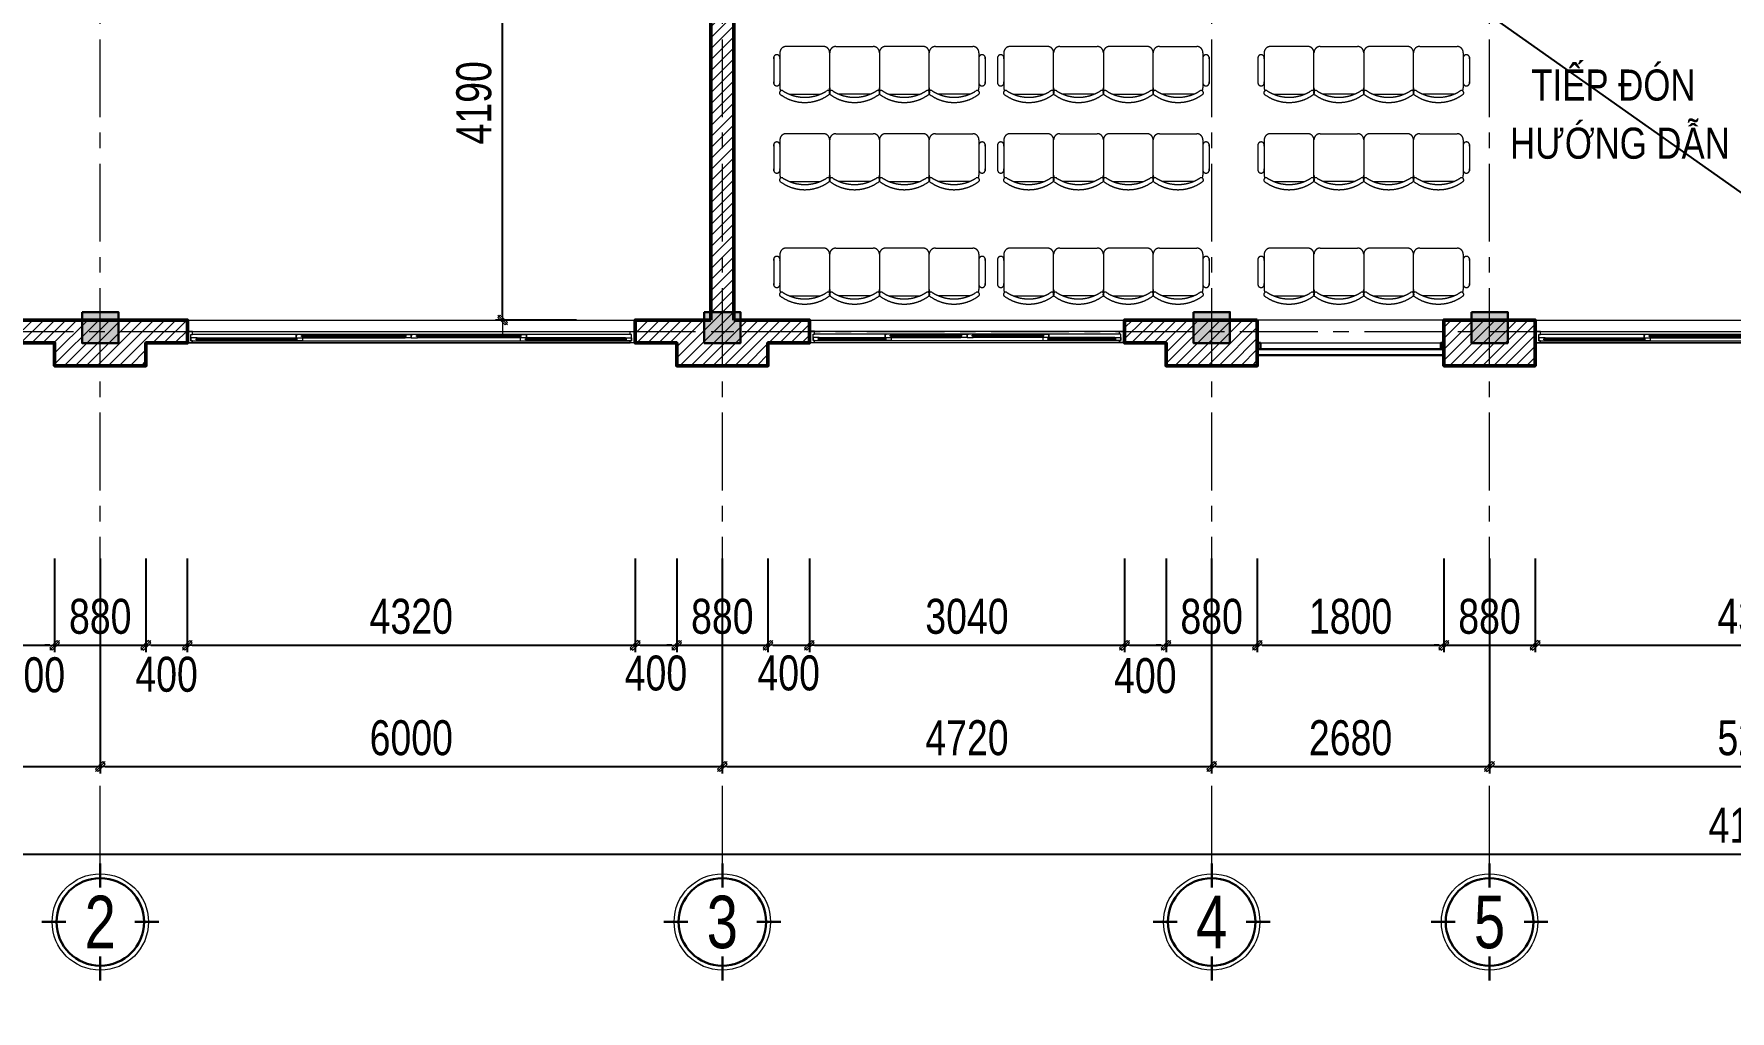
# Model space of a CAD drawing. Header units: millimetres. Extents: x 1109421 to 1726579, y -247837 to 144927.
# Drawn here: x 1647823 to 1664183, y -219275 to -209850 of the extents above; entities that cross this region are included whole.
import ezdxf
from ezdxf.enums import TextEntityAlignment as Align

# ---------------------------------------------------------------- set-up
doc = ezdxf.new("R2010")
doc.units = ezdxf.units.MM
doc.header["$LTSCALE"] = 600
doc.header["$MEASUREMENT"] = 0
doc.linetypes.add('00_Hidden', pattern=[2.4, 1.6, -0.8])
doc.linetypes.add('CENTER', pattern=[2, 1.25, -0.25, 0.25, -0.25])
doc.layers.get('0').update_dxf_attribs({"lineweight": 0})
doc.layers.get('Defpoints').update_dxf_attribs({"lineweight": 0})
for name, color, linetype, lineweight in [('0.15_Cua', 144, 'Continuous', 15), ('cat1', 30, 'Continuous', 50), ('cat2', 22, 'Continuous', 30), ('dim', 144, 'Continuous', 13), ('hatch1', 136, 'Continuous', 9), ('LC ISO', 153, 'Continuous', 13), ('LC Text2', 7, 'Continuous', 25), ('Noi that', 35, 'Continuous', 9), ('thay1', 63, 'Continuous', 18), ('truc', 76, 'CENTER', 9)]:
    doc.layers.add(name, color=color, linetype=linetype, lineweight=lineweight)
doc.layers.add('KCS_Plotter', color=11, linetype='Continuous', plot=False)
doc.styles.add('EG 1', font='VHAVANB.TTF')
doc.styles.add('HOATBIF', font='hoatbif.shx', dxfattribs={"width": 0.8})
doc.styles.add('T2', font='VHARIAL.TTF', dxfattribs={"width": 0.8})
doc.styles.add('Tahoma', font='tahoma.ttf')
doc.dimstyles.new('1-135', dxfattribs={"dimscale": 135, "dimtxt": 2.5, "dimasz": 0.35, "dimexe": 0.5, "dimexo": 0, "dimgap": 0.8, "dimtad": 1, "dimdec": 0, "dimzin": 0, "dimdsep": 46, "dimtxsty": 'HOATBIF', "dimblk1": 'DOT', "dimblk2": 'DOT', "dimsah": 1, "dimcen": -1, "dimdle": 1, "dimclrd": 256, "dimclre": 256, "dimclrt": 4, "dimadec": 3, "dimazin": 2, "dimtfac": 0.333333, "dimtdec": 0, "dimtix": 1, "dimtmove": 2, "dimatfit": 3, "dimldrblk": 'DOT', "dimfxl": 1, "dimtvp": 0.833333, "dimtolj": 1, "dimtzin": 0, "dimarcsym": 0})

# ---------------------------------------------------------------- blocks, each defined once
blk = doc.blocks.new('dfdfdffđ')
at = {"layer": 'Noi that', "linetype": '00_Hidden'}
for p, q in [((954677, -6213), (954317, -6213)), ((954797, -6213), (955157, -6213)), ((955637, -6213), (955277, -6213)), ((955757, -6213), (956117, -6213)), ((954197, -6316), (954197, -6571)), ((954257, -6273), (954257, -6613)), ((954737, -6613), (954737, -6273)), ((954737, -6613), (954737, -6273)), ((955217, -6273), (955217, -6613)), ((955217, -6273), (955217, -6613)), ((955697, -6613), (955697, -6273)), ((955697, -6613), (955697, -6273)), ((956177, -6273), (956177, -6613)), ((956237, -6316), (956237, -6571)), ((954348, -6673), (954646, -6673)), ((955126, -6673), (954828, -6673)), ((955308, -6673), (955606, -6673)), ((956086, -6673), (955788, -6673))]:
    blk.add_line(p, q, dxfattribs=at)
for centre, radius, start, end in [((954317, -6273), 60, 90, 180), ((954677, -6273), 60, 0, 90), ((954797, -6273), 60, 90, 180), ((955157, -6273), 60, 0, 90), ((955277, -6273), 60, 90, 180), ((955637, -6273), 60, 0, 90), ((955757, -6273), 60, 90, 180), ((956117, -6273), 60, 0, 90), ((954227, -6324), 31.2, 343.7398, 196.2602), ((956207, -6324), 31.2, 343.7398, 196.2602), ((954227, -6562), 31.2, 163.7398, 16.2602), ((954275, -6660), 21.9, 57.9726, 216.6901), ((954317, -6613), 60, 180, 207.5844), ((954497, -6353), 400, 233.1301, 306.8699), ((954497, -6310), 393, 237.5758, 302.4242), ((954720, -6660), 21.9, 323.3099, 122.0274), ((954677, -6613), 60, 332.4156, 0), ((954755, -6660), 21.9, 57.9726, 216.6901), ((954797, -6613), 60, 180, 207.5844), ((954977, -6353), 400, 233.1301, 306.8699), ((954977, -6310), 393, 237.5758, 302.4242), ((955200, -6660), 21.9, 323.3099, 122.0274), ((955157, -6613), 60, 332.4156, 0), ((955235, -6660), 21.9, 57.9726, 216.6901), ((955277, -6613), 60, 180, 207.5844), ((955457, -6353), 400, 233.1301, 306.8699), ((955457, -6310), 393, 237.5758, 302.4242), ((955680, -6660), 21.9, 323.3099, 122.0274), ((955637, -6613), 60, 332.4156, 0), ((955715, -6660), 21.9, 57.9726, 216.6901), ((955757, -6613), 60, 180, 207.5844), ((955937, -6353), 400, 233.1301, 306.8699), ((955937, -6310), 393, 237.5758, 302.4242), ((956160, -6660), 21.9, 323.3099, 122.0274), ((956117, -6613), 60, 332.4156, 0), ((956207, -6562), 31.2, 163.7398, 16.2602)]:
    blk.add_arc(centre, radius, start, end, dxfattribs=at)
blk = doc.blocks.new('KyHieu TrucDinhVi')
at = {"color": 7, "lineweight": 30}
for p, q in [((0, 2.36), (0, 4)), ((-2.36, 0), (-4, 0)), ((2.36, 0), (4, 0)), ((0, -2.36), (0, -4))]:
    blk.add_line(p, q, dxfattribs=at)
blk.add_circle((0, 0), 3.3)
blk.add_circle((0, 0), 3, dxfattribs=at)
at = {"ltscale": 20, "style": 'Tahoma'}
blk.add_attdef('AA', text='', height=3, dxfattribs=at).set_placement((0, 0), align=Align.MIDDLE_CENTER)
blk = doc.blocks.new('DOT')
at = {"layer": 'dim'}
for p, q in [((-3, 0), (3, 0)), ((-1, -1), (1, 1))]:
    blk.add_line(p, q, dxfattribs=at)
blk.add_lwpolyline([(0.5, 1), (-1, -0.5), (-0.5, -1), (1, 0.5)], close=True, dxfattribs=at)
blk = doc.blocks.new('*D1675')
at = {"layer": 'Defpoints', "color": 0, "transparency": 16777216}
for p in [(1642463, -214911), (1648463, -214911), (1648463, -216917)]:
    blk.add_point(p, dxfattribs=at)
at = {"layer": 'dim', "lineweight": -2, "transparency": 16777216}
for p, q in [((1642463, -214911), (1642463, -216985)), ((1648463, -214911), (1648463, -216985)), ((1642511, -216917), (1648416, -216917))]:
    blk.add_line(p, q, dxfattribs=at)
at = {"layer": 'dim', "lineweight": -2, "transparency": 16777216, "xscale": 47.25, "yscale": 47.25, "zscale": 47.25, "rotation": 180}
blk.add_blockref('DOT', (1642463, -216917), dxfattribs=at)
at = {"layer": 'dim', "lineweight": -2, "transparency": 16777216, "xscale": 47.25, "yscale": 47.25, "zscale": 47.25}
blk.add_blockref('DOT', (1648463, -216917), dxfattribs=at)
at = {"layer": 'dim', "color": 4, "transparency": 16777216, "insert": (1645463, -216641), "char_height": 337.5, "attachment_point": 5, "style": 'HOATBIF'}
blk.add_mtext('\\A1;6000', dxfattribs=at)
blk = doc.blocks.new('_Dot')
at = {"color": 0, "linetype": 'ByBlock', "lineweight": -2}
blk.add_line((-0.5, 0), (-1, 0), dxfattribs=at)
at = {"color": 0, "linetype": 'ByBlock', "const_width": 0.5}
blk.add_lwpolyline([(-0.25, 0, 1), (0.25, 0, 1)], format="xyb", close=True, dxfattribs=at)
blk = doc.blocks.new('*D1676')
at = {"layer": 'Defpoints', "color": 0, "transparency": 16777216}
for p in [(1648463, -214911), (1654463, -214911), (1654463, -216917)]:
    blk.add_point(p, dxfattribs=at)
at = {"layer": 'dim', "lineweight": -2, "transparency": 16777216}
for p, q in [((1648463, -214911), (1648463, -216985)), ((1654463, -214911), (1654463, -216985)), ((1648511, -216917), (1654416, -216917))]:
    blk.add_line(p, q, dxfattribs=at)
at = {"layer": 'dim', "lineweight": -2, "transparency": 16777216, "xscale": 47.25, "yscale": 47.25, "zscale": 47.25, "rotation": 180}
blk.add_blockref('DOT', (1648463, -216917), dxfattribs=at)
at = {"layer": 'dim', "lineweight": -2, "transparency": 16777216, "xscale": 47.25, "yscale": 47.25, "zscale": 47.25}
blk.add_blockref('DOT', (1654463, -216917), dxfattribs=at)
at = {"layer": 'dim', "color": 4, "transparency": 16777216, "insert": (1651463, -216641), "char_height": 337.5, "attachment_point": 5, "style": 'HOATBIF'}
blk.add_mtext('\\A1;6000', dxfattribs=at)
blk = doc.blocks.new('*D1677')
at = {"layer": 'Defpoints', "color": 0, "transparency": 16777216}
for p in [(1654463, -214911), (1659183, -214911), (1659183, -216917)]:
    blk.add_point(p, dxfattribs=at)
at = {"layer": 'dim', "lineweight": -2, "transparency": 16777216}
for p, q in [((1654463, -214911), (1654463, -216985)), ((1659183, -214911), (1659183, -216985)), ((1654511, -216917), (1659136, -216917))]:
    blk.add_line(p, q, dxfattribs=at)
at = {"layer": 'dim', "lineweight": -2, "transparency": 16777216, "xscale": 47.25, "yscale": 47.25, "zscale": 47.25, "rotation": 180}
blk.add_blockref('DOT', (1654463, -216917), dxfattribs=at)
at = {"layer": 'dim', "lineweight": -2, "transparency": 16777216, "xscale": 47.25, "yscale": 47.25, "zscale": 47.25}
blk.add_blockref('DOT', (1659183, -216917), dxfattribs=at)
at = {"layer": 'dim', "color": 4, "transparency": 16777216, "insert": (1656823, -216641), "char_height": 337.5, "attachment_point": 5, "style": 'HOATBIF'}
blk.add_mtext('\\A1;4720', dxfattribs=at)
blk = doc.blocks.new('*D1678')
at = {"layer": 'Defpoints', "color": 0, "transparency": 16777216}
for p in [(1659183, -214911), (1661863, -214911), (1661863, -216917)]:
    blk.add_point(p, dxfattribs=at)
at = {"layer": 'dim', "lineweight": -2, "transparency": 16777216}
for p, q in [((1659183, -214911), (1659183, -216985)), ((1661863, -214911), (1661863, -216985)), ((1659231, -216917), (1661816, -216917))]:
    blk.add_line(p, q, dxfattribs=at)
at = {"layer": 'dim', "lineweight": -2, "transparency": 16777216, "xscale": 47.25, "yscale": 47.25, "zscale": 47.25, "rotation": 180}
blk.add_blockref('DOT', (1659183, -216917), dxfattribs=at)
at = {"layer": 'dim', "lineweight": -2, "transparency": 16777216, "xscale": 47.25, "yscale": 47.25, "zscale": 47.25}
blk.add_blockref('DOT', (1661863, -216917), dxfattribs=at)
at = {"layer": 'dim', "color": 4, "transparency": 16777216, "insert": (1660523, -216641), "char_height": 337.5, "attachment_point": 5, "style": 'HOATBIF'}
blk.add_mtext('\\A1;2680', dxfattribs=at)
blk = doc.blocks.new('*D1679')
at = {"layer": 'Defpoints', "color": 0, "transparency": 16777216}
for p in [(1661863, -214911), (1667063, -214911), (1667063, -216917)]:
    blk.add_point(p, dxfattribs=at)
at = {"layer": 'dim', "lineweight": -2, "transparency": 16777216}
for p, q in [((1661863, -214911), (1661863, -216985)), ((1667063, -214911), (1667063, -216985)), ((1661911, -216917), (1667016, -216917))]:
    blk.add_line(p, q, dxfattribs=at)
at = {"layer": 'dim', "lineweight": -2, "transparency": 16777216, "xscale": 47.25, "yscale": 47.25, "zscale": 47.25, "rotation": 180}
blk.add_blockref('DOT', (1661863, -216917), dxfattribs=at)
at = {"layer": 'dim', "lineweight": -2, "transparency": 16777216, "xscale": 47.25, "yscale": 47.25, "zscale": 47.25}
blk.add_blockref('DOT', (1667063, -216917), dxfattribs=at)
at = {"layer": 'dim', "color": 4, "transparency": 16777216, "insert": (1664463, -216641), "char_height": 337.5, "attachment_point": 5, "style": 'HOATBIF'}
blk.add_mtext('\\A1;5200', dxfattribs=at)
blk = doc.blocks.new('*D1686')
at = {"layer": 'Defpoints', "color": 0, "transparency": 16777216}
for p in [(1647623, -214911), (1648023, -214911), (1648023, -215747)]:
    blk.add_point(p, dxfattribs=at)
at = {"layer": 'dim', "lineweight": -2, "transparency": 16777216}
for p, q in [((1647623, -214911), (1647623, -215814)), ((1648023, -214911), (1648023, -215814)), ((1647671, -215747), (1647976, -215747))]:
    blk.add_line(p, q, dxfattribs=at)
at = {"layer": 'dim', "lineweight": -2, "transparency": 16777216, "xscale": 47.25, "yscale": 47.25, "zscale": 47.25, "rotation": 180}
blk.add_blockref('DOT', (1647623, -215747), dxfattribs=at)
at = {"layer": 'dim', "lineweight": -2, "transparency": 16777216, "xscale": 47.25, "yscale": 47.25, "zscale": 47.25}
blk.add_blockref('DOT', (1648023, -215747), dxfattribs=at)
at = {"layer": 'dim', "color": 4, "transparency": 16777216, "insert": (1647823, -216034), "char_height": 337.5, "attachment_point": 5, "style": 'HOATBIF'}
blk.add_mtext('\\A1;400', dxfattribs=at)
blk = doc.blocks.new('*D1687')
at = {"layer": 'Defpoints', "color": 0, "transparency": 16777216}
for p in [(1648023, -214911), (1648903, -214911), (1648903, -215747)]:
    blk.add_point(p, dxfattribs=at)
at = {"layer": 'dim', "lineweight": -2, "transparency": 16777216}
for p, q in [((1648023, -214911), (1648023, -215814)), ((1648903, -214911), (1648903, -215814)), ((1647976, -215747), (1647929, -215747)), ((1648023, -215747), (1648903, -215747)), ((1648951, -215747), (1648998, -215747))]:
    blk.add_line(p, q, dxfattribs=at)
at = {"layer": 'dim', "lineweight": -2, "transparency": 16777216, "xscale": 47.25, "yscale": 47.25, "zscale": 47.25}
blk.add_blockref('DOT', (1648023, -215747), dxfattribs=at)
at = {"layer": 'dim', "lineweight": -2, "transparency": 16777216, "xscale": 47.25, "yscale": 47.25, "zscale": 47.25, "rotation": 180}
blk.add_blockref('DOT', (1648903, -215747), dxfattribs=at)
at = {"layer": 'dim', "color": 4, "transparency": 16777216, "insert": (1648463, -215470), "char_height": 337.5, "attachment_point": 5, "style": 'HOATBIF'}
blk.add_mtext('\\A1;880', dxfattribs=at)
blk = doc.blocks.new('*D1688')
at = {"layer": 'Defpoints', "color": 0, "transparency": 16777216}
for p in [(1648903, -214911), (1649303, -214911), (1649303, -215747)]:
    blk.add_point(p, dxfattribs=at)
at = {"layer": 'dim', "lineweight": -2, "transparency": 16777216}
for p, q in [((1648903, -214911), (1648903, -215814)), ((1649303, -214911), (1649303, -215814)), ((1648951, -215747), (1649256, -215747))]:
    blk.add_line(p, q, dxfattribs=at)
at = {"layer": 'dim', "lineweight": -2, "transparency": 16777216, "xscale": 47.25, "yscale": 47.25, "zscale": 47.25, "rotation": 180}
blk.add_blockref('DOT', (1648903, -215747), dxfattribs=at)
at = {"layer": 'dim', "lineweight": -2, "transparency": 16777216, "xscale": 47.25, "yscale": 47.25, "zscale": 47.25}
blk.add_blockref('DOT', (1649303, -215747), dxfattribs=at)
at = {"layer": 'dim', "color": 4, "transparency": 16777216, "insert": (1649103, -216029), "char_height": 337.5, "attachment_point": 5, "style": 'HOATBIF'}
blk.add_mtext('\\A1;400', dxfattribs=at)
blk = doc.blocks.new('*D1689')
at = {"layer": 'Defpoints', "color": 0, "transparency": 16777216}
for p in [(1649303, -214911), (1653623, -214911), (1653623, -215747)]:
    blk.add_point(p, dxfattribs=at)
at = {"layer": 'dim', "lineweight": -2, "transparency": 16777216}
for p, q in [((1649303, -214911), (1649303, -215814)), ((1653623, -214911), (1653623, -215814)), ((1649351, -215747), (1653576, -215747))]:
    blk.add_line(p, q, dxfattribs=at)
at = {"layer": 'dim', "lineweight": -2, "transparency": 16777216, "xscale": 47.25, "yscale": 47.25, "zscale": 47.25, "rotation": 180}
blk.add_blockref('DOT', (1649303, -215747), dxfattribs=at)
at = {"layer": 'dim', "lineweight": -2, "transparency": 16777216, "xscale": 47.25, "yscale": 47.25, "zscale": 47.25}
blk.add_blockref('DOT', (1653623, -215747), dxfattribs=at)
at = {"layer": 'dim', "color": 4, "transparency": 16777216, "insert": (1651463, -215470), "char_height": 337.5, "attachment_point": 5, "style": 'HOATBIF'}
blk.add_mtext('\\A1;4320', dxfattribs=at)
blk = doc.blocks.new('*D1690')
at = {"layer": 'Defpoints', "color": 0, "transparency": 16777216}
for p in [(1653623, -214911), (1654023, -214911), (1654023, -215747)]:
    blk.add_point(p, dxfattribs=at)
at = {"layer": 'dim', "lineweight": -2, "transparency": 16777216}
for p, q in [((1653623, -214911), (1653623, -215814)), ((1654023, -214911), (1654023, -215814)), ((1653671, -215747), (1653976, -215747))]:
    blk.add_line(p, q, dxfattribs=at)
at = {"layer": 'dim', "lineweight": -2, "transparency": 16777216, "xscale": 47.25, "yscale": 47.25, "zscale": 47.25, "rotation": 180}
blk.add_blockref('DOT', (1653623, -215747), dxfattribs=at)
at = {"layer": 'dim', "lineweight": -2, "transparency": 16777216, "xscale": 47.25, "yscale": 47.25, "zscale": 47.25}
blk.add_blockref('DOT', (1654023, -215747), dxfattribs=at)
at = {"layer": 'dim', "color": 4, "transparency": 16777216, "insert": (1653823, -216017), "char_height": 337.5, "attachment_point": 5, "style": 'HOATBIF'}
blk.add_mtext('\\A1;400', dxfattribs=at)
blk = doc.blocks.new('*D1691')
at = {"layer": 'Defpoints', "color": 0, "transparency": 16777216}
for p in [(1654023, -214911), (1654903, -214911), (1654903, -215747)]:
    blk.add_point(p, dxfattribs=at)
at = {"layer": 'dim', "lineweight": -2, "transparency": 16777216}
for p, q in [((1654023, -214911), (1654023, -215814)), ((1654903, -214911), (1654903, -215814)), ((1653976, -215747), (1653929, -215747)), ((1654023, -215747), (1654903, -215747)), ((1654951, -215747), (1654998, -215747))]:
    blk.add_line(p, q, dxfattribs=at)
at = {"layer": 'dim', "lineweight": -2, "transparency": 16777216, "xscale": 47.25, "yscale": 47.25, "zscale": 47.25}
blk.add_blockref('DOT', (1654023, -215747), dxfattribs=at)
at = {"layer": 'dim', "lineweight": -2, "transparency": 16777216, "xscale": 47.25, "yscale": 47.25, "zscale": 47.25, "rotation": 180}
blk.add_blockref('DOT', (1654903, -215747), dxfattribs=at)
at = {"layer": 'dim', "color": 4, "transparency": 16777216, "insert": (1654463, -215470), "char_height": 337.5, "attachment_point": 5, "style": 'HOATBIF'}
blk.add_mtext('\\A1;880', dxfattribs=at)
blk = doc.blocks.new('*D1692')
at = {"layer": 'Defpoints', "color": 0, "transparency": 16777216}
for p in [(1654903, -214911), (1655303, -214911), (1655303, -215747)]:
    blk.add_point(p, dxfattribs=at)
at = {"layer": 'dim', "lineweight": -2, "transparency": 16777216}
for p, q in [((1654903, -214911), (1654903, -215814)), ((1655303, -214911), (1655303, -215814)), ((1654951, -215747), (1655256, -215747))]:
    blk.add_line(p, q, dxfattribs=at)
at = {"layer": 'dim', "lineweight": -2, "transparency": 16777216, "xscale": 47.25, "yscale": 47.25, "zscale": 47.25, "rotation": 180}
blk.add_blockref('DOT', (1654903, -215747), dxfattribs=at)
at = {"layer": 'dim', "lineweight": -2, "transparency": 16777216, "xscale": 47.25, "yscale": 47.25, "zscale": 47.25}
blk.add_blockref('DOT', (1655303, -215747), dxfattribs=at)
at = {"layer": 'dim', "color": 4, "transparency": 16777216, "insert": (1655103, -216016), "char_height": 337.5, "attachment_point": 5, "style": 'HOATBIF'}
blk.add_mtext('\\A1;400', dxfattribs=at)
blk = doc.blocks.new('*D1693')
at = {"layer": 'Defpoints', "color": 0, "transparency": 16777216}
for p in [(1655303, -214911), (1658343, -214911), (1658343, -215747)]:
    blk.add_point(p, dxfattribs=at)
at = {"layer": 'dim', "lineweight": -2, "transparency": 16777216}
for p, q in [((1655303, -214911), (1655303, -215814)), ((1658343, -214911), (1658343, -215814)), ((1655351, -215747), (1658296, -215747))]:
    blk.add_line(p, q, dxfattribs=at)
at = {"layer": 'dim', "lineweight": -2, "transparency": 16777216, "xscale": 47.25, "yscale": 47.25, "zscale": 47.25, "rotation": 180}
blk.add_blockref('DOT', (1655303, -215747), dxfattribs=at)
at = {"layer": 'dim', "lineweight": -2, "transparency": 16777216, "xscale": 47.25, "yscale": 47.25, "zscale": 47.25}
blk.add_blockref('DOT', (1658343, -215747), dxfattribs=at)
at = {"layer": 'dim', "color": 4, "transparency": 16777216, "insert": (1656823, -215470), "char_height": 337.5, "attachment_point": 5, "style": 'HOATBIF'}
blk.add_mtext('\\A1;3040', dxfattribs=at)
blk = doc.blocks.new('*D1694')
at = {"layer": 'Defpoints', "color": 0, "transparency": 16777216}
for p in [(1658343, -214911), (1658743, -214911), (1658743, -215747)]:
    blk.add_point(p, dxfattribs=at)
at = {"layer": 'dim', "lineweight": -2, "transparency": 16777216}
for p, q in [((1658343, -214911), (1658343, -215814)), ((1658743, -214911), (1658743, -215814)), ((1658391, -215747), (1658696, -215747))]:
    blk.add_line(p, q, dxfattribs=at)
at = {"layer": 'dim', "lineweight": -2, "transparency": 16777216, "xscale": 47.25, "yscale": 47.25, "zscale": 47.25, "rotation": 180}
blk.add_blockref('DOT', (1658343, -215747), dxfattribs=at)
at = {"layer": 'dim', "lineweight": -2, "transparency": 16777216, "xscale": 47.25, "yscale": 47.25, "zscale": 47.25}
blk.add_blockref('DOT', (1658743, -215747), dxfattribs=at)
at = {"layer": 'dim', "color": 4, "transparency": 16777216, "insert": (1658543, -216042), "char_height": 337.5, "attachment_point": 5, "style": 'HOATBIF'}
blk.add_mtext('\\A1;400', dxfattribs=at)
blk = doc.blocks.new('*D1695')
at = {"layer": 'Defpoints', "color": 0, "transparency": 16777216}
for p in [(1658743, -214911), (1659623, -214911), (1659623, -215747)]:
    blk.add_point(p, dxfattribs=at)
at = {"layer": 'dim', "lineweight": -2, "transparency": 16777216}
for p, q in [((1658743, -214911), (1658743, -215814)), ((1659623, -214911), (1659623, -215814)), ((1658696, -215747), (1658649, -215747)), ((1658743, -215747), (1659623, -215747)), ((1659671, -215747), (1659718, -215747))]:
    blk.add_line(p, q, dxfattribs=at)
at = {"layer": 'dim', "lineweight": -2, "transparency": 16777216, "xscale": 47.25, "yscale": 47.25, "zscale": 47.25}
blk.add_blockref('DOT', (1658743, -215747), dxfattribs=at)
at = {"layer": 'dim', "lineweight": -2, "transparency": 16777216, "xscale": 47.25, "yscale": 47.25, "zscale": 47.25, "rotation": 180}
blk.add_blockref('DOT', (1659623, -215747), dxfattribs=at)
at = {"layer": 'dim', "color": 4, "transparency": 16777216, "insert": (1659183, -215470), "char_height": 337.5, "attachment_point": 5, "style": 'HOATBIF'}
blk.add_mtext('\\A1;880', dxfattribs=at)
blk = doc.blocks.new('*D1696')
at = {"layer": 'Defpoints', "color": 0, "transparency": 16777216}
for p in [(1659623, -214911), (1661423, -214911), (1661423, -215747)]:
    blk.add_point(p, dxfattribs=at)
at = {"layer": 'dim', "lineweight": -2, "transparency": 16777216}
for p, q in [((1659623, -214911), (1659623, -215814)), ((1661423, -214911), (1661423, -215814)), ((1659671, -215747), (1661376, -215747))]:
    blk.add_line(p, q, dxfattribs=at)
at = {"layer": 'dim', "lineweight": -2, "transparency": 16777216, "xscale": 47.25, "yscale": 47.25, "zscale": 47.25, "rotation": 180}
blk.add_blockref('DOT', (1659623, -215747), dxfattribs=at)
at = {"layer": 'dim', "lineweight": -2, "transparency": 16777216, "xscale": 47.25, "yscale": 47.25, "zscale": 47.25}
blk.add_blockref('DOT', (1661423, -215747), dxfattribs=at)
at = {"layer": 'dim', "color": 4, "transparency": 16777216, "insert": (1660523, -215470), "char_height": 337.5, "attachment_point": 5, "style": 'HOATBIF'}
blk.add_mtext('\\A1;1800', dxfattribs=at)
blk = doc.blocks.new('*D1697')
at = {"layer": 'Defpoints', "color": 0, "transparency": 16777216}
for p in [(1661423, -214911), (1662303, -214911), (1662303, -215747)]:
    blk.add_point(p, dxfattribs=at)
at = {"layer": 'dim', "lineweight": -2, "transparency": 16777216}
for p, q in [((1661423, -214911), (1661423, -215814)), ((1662303, -214911), (1662303, -215814)), ((1661376, -215747), (1661329, -215747)), ((1661423, -215747), (1662303, -215747)), ((1662351, -215747), (1662398, -215747))]:
    blk.add_line(p, q, dxfattribs=at)
at = {"layer": 'dim', "lineweight": -2, "transparency": 16777216, "xscale": 47.25, "yscale": 47.25, "zscale": 47.25}
blk.add_blockref('DOT', (1661423, -215747), dxfattribs=at)
at = {"layer": 'dim', "lineweight": -2, "transparency": 16777216, "xscale": 47.25, "yscale": 47.25, "zscale": 47.25, "rotation": 180}
blk.add_blockref('DOT', (1662303, -215747), dxfattribs=at)
at = {"layer": 'dim', "color": 4, "transparency": 16777216, "insert": (1661863, -215470), "char_height": 337.5, "attachment_point": 5, "style": 'HOATBIF'}
blk.add_mtext('\\A1;880', dxfattribs=at)
blk = doc.blocks.new('*D1698')
at = {"layer": 'Defpoints', "color": 0, "transparency": 16777216}
for p in [(1662303, -214911), (1666623, -214911), (1666623, -215747)]:
    blk.add_point(p, dxfattribs=at)
at = {"layer": 'dim', "lineweight": -2, "transparency": 16777216}
for p, q in [((1662303, -214911), (1662303, -215814)), ((1666623, -214911), (1666623, -215814)), ((1662351, -215747), (1666576, -215747))]:
    blk.add_line(p, q, dxfattribs=at)
at = {"layer": 'dim', "lineweight": -2, "transparency": 16777216, "xscale": 47.25, "yscale": 47.25, "zscale": 47.25, "rotation": 180}
blk.add_blockref('DOT', (1662303, -215747), dxfattribs=at)
at = {"layer": 'dim', "lineweight": -2, "transparency": 16777216, "xscale": 47.25, "yscale": 47.25, "zscale": 47.25}
blk.add_blockref('DOT', (1666623, -215747), dxfattribs=at)
at = {"layer": 'dim', "color": 4, "transparency": 16777216, "insert": (1664463, -215470), "char_height": 337.5, "attachment_point": 5, "style": 'HOATBIF'}
blk.add_mtext('\\A1;4320', dxfattribs=at)
blk = doc.blocks.new('*D1710')
at = {"layer": 'Defpoints', "color": 0, "transparency": 16777216}
for p in [(1642463, -214911), (1684263, -214911), (1684263, -217762)]:
    blk.add_point(p, dxfattribs=at)
at = {"layer": 'dim', "lineweight": -2, "transparency": 16777216}
for p, q in [((1642463, -214911), (1642463, -217829)), ((1684263, -214911), (1684263, -217829)), ((1642511, -217762), (1684216, -217762))]:
    blk.add_line(p, q, dxfattribs=at)
at = {"layer": 'dim', "lineweight": -2, "transparency": 16777216, "xscale": 47.25, "yscale": 47.25, "zscale": 47.25, "rotation": 180}
blk.add_blockref('DOT', (1642463, -217762), dxfattribs=at)
at = {"layer": 'dim', "lineweight": -2, "transparency": 16777216, "xscale": 47.25, "yscale": 47.25, "zscale": 47.25}
blk.add_blockref('DOT', (1684263, -217762), dxfattribs=at)
at = {"layer": 'dim', "color": 4, "transparency": 16777216, "insert": (1664478, -217485), "char_height": 337.5, "attachment_point": 5, "style": 'HOATBIF'}
blk.add_mtext('\\A1;41800', dxfattribs=at)
blk = doc.blocks.new('*U613')
for p, q in [((50, 0), (4270, 0)), ((50, -110), (4270, -110)), ((95, -20), (1050, -20)), ((1110, -50), (2100, -50)), ((1110, -80), (2100, -80)), ((3210, -50), (2220, -50)), ((3210, -80), (2220, -80)), ((4225, -20), (3270, -20)), ((4225, -50), (3270, -50))]:
    blk.add_line(p, q)
at = {"color": 8, "lineweight": 5}
for p, q in [((50, -20), (4270, -20)), ((4270, -80), (50, -80)), ((95, -30), (1050, -30)), ((95, -40), (1050, -40)), ((95, -50), (1050, -50)), ((1110, -60), (2100, -60)), ((1110, -70), (2100, -70)), ((3210, -60), (2220, -60)), ((3210, -70), (2220, -70)), ((4225, -30), (3270, -30)), ((4225, -40), (3270, -40))]:
    blk.add_line(p, q, dxfattribs=at)
for points in [[(50, -20), (35, -20), (35, -80), (50, -80), (50, -110), (0, -110), (0, 0), (0, 0), (0, 0), (50, 0), (50, -20), (35, -20)], [(4270, -20), (4285, -20), (4285, -80), (4270, -80), (4270, -110), (4320, -110), (4320, 0), (4320, 0), (4320, 0), (4270, 0), (4270, -20), (4285, -20)], [(95, -40), (95, -50), (35, -50), (35, -20), (95, -20), (95, -30), (85, -30), (85, -40), (95, -40)], [(1050, -40), (1050, -50), (1110, -50), (1110, -20), (1050, -20), (1050, -30), (1060, -30), (1060, -40), (1050, -40)], [(1110, -70), (1110, -80), (1050, -80), (1050, -50), (1110, -50), (1110, -60), (1100, -60), (1100, -70), (1110, -70)], [(1050, -50), (1050, -80), (1065, -80)], [(2100, -70), (2100, -80), (2160, -80), (2160, -50), (2100, -50), (2100, -60), (2110, -60), (2110, -70), (2100, -70)], [(2160, -50), (2160, -80), (2145, -80)], [(2160, -50), (2160, -80), (2175, -80)], [(2220, -70), (2220, -80), (2160, -80), (2160, -50), (2220, -50), (2220, -60), (2210, -60), (2210, -70), (2220, -70)], [(3270, -40), (3270, -50), (3210, -50), (3210, -20), (3270, -20), (3270, -30), (3260, -30), (3260, -40), (3270, -40)], [(3210, -70), (3210, -80), (3270, -80), (3270, -50), (3210, -50), (3210, -60), (3220, -60), (3220, -70), (3210, -70)], [(3270, -50), (3270, -80), (3255, -80)], [(4225, -40), (4225, -50), (4285, -50), (4285, -20), (4225, -20), (4225, -30), (4235, -30), (4235, -40), (4225, -40)]]:
    blk.add_lwpolyline(points)
for centre, start, end in [((94, -32), 14.2151, 83.5658), ((94, -38), 276.4342, 345.7849), ((1051, -32), 96.4342, 165.7849), ((1051, -38), 194.2151, 263.5658), ((1109, -62), 14.2151, 83.5658), ((1109, -68), 276.4342, 345.7849), ((2101, -62), 96.4342, 165.7849), ((2101, -68), 194.2151, 263.5658), ((2219, -62), 14.2151, 83.5658), ((2219, -68), 276.4342, 345.7849), ((3211, -62), 96.4342, 165.7849), ((3211, -68), 194.2151, 263.5658), ((3269, -32), 14.2151, 83.5658), ((3269, -38), 276.4342, 345.7849), ((4226, -32), 96.4342, 165.7849), ((4226, -38), 194.2151, 263.5658)]:
    blk.add_arc(centre, 8.25, start, end, dxfattribs=at)
blk = doc.blocks.new('*U608')
for p, q in [((50, 0), (2990, 0)), ((50, -110), (2990, -110)), ((95, -20), (730, -20)), ((790, -50), (1460, -50)), ((790, -80), (1460, -80)), ((2250, -50), (1580, -50)), ((2250, -80), (1580, -80)), ((2945, -20), (2310, -20)), ((2945, -50), (2310, -50))]:
    blk.add_line(p, q)
at = {"color": 8, "lineweight": 5}
for p, q in [((50, -20), (2990, -20)), ((2990, -80), (50, -80)), ((95, -30), (730, -30)), ((95, -40), (730, -40)), ((95, -50), (730, -50)), ((790, -60), (1460, -60)), ((790, -70), (1460, -70)), ((2250, -60), (1580, -60)), ((2250, -70), (1580, -70)), ((2945, -30), (2310, -30)), ((2945, -40), (2310, -40))]:
    blk.add_line(p, q, dxfattribs=at)
for points in [[(50, -20), (35, -20), (35, -80), (50, -80), (50, -110), (0, -110), (0, 0), (0, 0), (0, 0), (50, 0), (50, -20), (35, -20)], [(2990, -20), (3005, -20), (3005, -80), (2990, -80), (2990, -110), (3040, -110), (3040, 0), (3040, 0), (3040, 0), (2990, 0), (2990, -20), (3005, -20)], [(95, -40), (95, -50), (35, -50), (35, -20), (95, -20), (95, -30), (85, -30), (85, -40), (95, -40)], [(730, -40), (730, -50), (790, -50), (790, -20), (730, -20), (730, -30), (740, -30), (740, -40), (730, -40)], [(790, -70), (790, -80), (730, -80), (730, -50), (790, -50), (790, -60), (780, -60), (780, -70), (790, -70)], [(730, -50), (730, -80), (745, -80)], [(1460, -70), (1460, -80), (1520, -80), (1520, -50), (1460, -50), (1460, -60), (1470, -60), (1470, -70), (1460, -70)], [(1520, -50), (1520, -80), (1505, -80)], [(1520, -50), (1520, -80), (1535, -80)], [(1580, -70), (1580, -80), (1520, -80), (1520, -50), (1580, -50), (1580, -60), (1570, -60), (1570, -70), (1580, -70)], [(2310, -40), (2310, -50), (2250, -50), (2250, -20), (2310, -20), (2310, -30), (2300, -30), (2300, -40), (2310, -40)], [(2250, -70), (2250, -80), (2310, -80), (2310, -50), (2250, -50), (2250, -60), (2260, -60), (2260, -70), (2250, -70)], [(2310, -50), (2310, -80), (2295, -80)], [(2945, -40), (2945, -50), (3005, -50), (3005, -20), (2945, -20), (2945, -30), (2955, -30), (2955, -40), (2945, -40)]]:
    blk.add_lwpolyline(points)
for centre, start, end in [((94, -32), 14.2151, 83.5658), ((94, -38), 276.4342, 345.7849), ((731, -32), 96.4342, 165.7849), ((731, -38), 194.2151, 263.5658), ((789, -62), 14.2151, 83.5658), ((789, -68), 276.4342, 345.7849), ((1461, -62), 96.4342, 165.7849), ((1461, -68), 194.2151, 263.5658), ((1579, -62), 14.2151, 83.5658), ((1579, -68), 276.4342, 345.7849), ((2251, -62), 96.4342, 165.7849), ((2251, -68), 194.2151, 263.5658), ((2309, -32), 14.2151, 83.5658), ((2309, -38), 276.4342, 345.7849), ((2946, -32), 96.4342, 165.7849), ((2946, -38), 194.2151, 263.5658)]:
    blk.add_arc(centre, 8.25, start, end, dxfattribs=at)
blk = doc.blocks.new('*U607')
for p, q in [((50, 0), (4270, 0)), ((50, -110), (4270, -110)), ((95, -20), (1050, -20)), ((1110, -50), (2100, -50)), ((1110, -80), (2100, -80)), ((3210, -50), (2220, -50)), ((3210, -80), (2220, -80)), ((4225, -20), (3270, -20)), ((4225, -50), (3270, -50))]:
    blk.add_line(p, q)
at = {"color": 8, "lineweight": 5}
for p, q in [((50, -20), (4270, -20)), ((4270, -80), (50, -80)), ((95, -30), (1050, -30)), ((95, -40), (1050, -40)), ((95, -50), (1050, -50)), ((1110, -60), (2100, -60)), ((1110, -70), (2100, -70)), ((3210, -60), (2220, -60)), ((3210, -70), (2220, -70)), ((4225, -30), (3270, -30)), ((4225, -40), (3270, -40))]:
    blk.add_line(p, q, dxfattribs=at)
for points in [[(50, -20), (35, -20), (35, -80), (50, -80), (50, -110), (0, -110), (0, 0), (0, 0), (0, 0), (50, 0), (50, -20), (35, -20)], [(4270, -20), (4285, -20), (4285, -80), (4270, -80), (4270, -110), (4320, -110), (4320, 0), (4320, 0), (4320, 0), (4270, 0), (4270, -20), (4285, -20)], [(95, -40), (95, -50), (35, -50), (35, -20), (95, -20), (95, -30), (85, -30), (85, -40), (95, -40)], [(1050, -40), (1050, -50), (1110, -50), (1110, -20), (1050, -20), (1050, -30), (1060, -30), (1060, -40), (1050, -40)], [(1110, -70), (1110, -80), (1050, -80), (1050, -50), (1110, -50), (1110, -60), (1100, -60), (1100, -70), (1110, -70)], [(1050, -50), (1050, -80), (1065, -80)], [(2100, -70), (2100, -80), (2160, -80), (2160, -50), (2100, -50), (2100, -60), (2110, -60), (2110, -70), (2100, -70)], [(2160, -50), (2160, -80), (2145, -80)], [(2160, -50), (2160, -80), (2175, -80)], [(2220, -70), (2220, -80), (2160, -80), (2160, -50), (2220, -50), (2220, -60), (2210, -60), (2210, -70), (2220, -70)], [(3270, -40), (3270, -50), (3210, -50), (3210, -20), (3270, -20), (3270, -30), (3260, -30), (3260, -40), (3270, -40)], [(3210, -70), (3210, -80), (3270, -80), (3270, -50), (3210, -50), (3210, -60), (3220, -60), (3220, -70), (3210, -70)], [(3270, -50), (3270, -80), (3255, -80)], [(4225, -40), (4225, -50), (4285, -50), (4285, -20), (4225, -20), (4225, -30), (4235, -30), (4235, -40), (4225, -40)]]:
    blk.add_lwpolyline(points)
for centre, start, end in [((94, -32), 14.2151, 83.5658), ((94, -38), 276.4342, 345.7849), ((1051, -32), 96.4342, 165.7849), ((1051, -38), 194.2151, 263.5658), ((1109, -62), 14.2151, 83.5658), ((1109, -68), 276.4342, 345.7849), ((2101, -62), 96.4342, 165.7849), ((2101, -68), 194.2151, 263.5658), ((2219, -62), 14.2151, 83.5658), ((2219, -68), 276.4342, 345.7849), ((3211, -62), 96.4342, 165.7849), ((3211, -68), 194.2151, 263.5658), ((3269, -32), 14.2151, 83.5658), ((3269, -38), 276.4342, 345.7849), ((4226, -32), 96.4342, 165.7849), ((4226, -38), 194.2151, 263.5658)]:
    blk.add_arc(centre, 8.25, start, end, dxfattribs=at)
blk = doc.blocks.new('*D1714')
at = {"layer": 'Defpoints', "color": 0, "transparency": 16777216}
for p in [(1652344, -208420), (1653058, -208420), (1653058, -212610)]:
    blk.add_point(p, dxfattribs=at)
at = {"layer": 'dim', "lineweight": -2, "transparency": 16777216}
for p, q in [((1653058, -208420), (1652277, -208420)), ((1652344, -212563), (1652344, -208468)), ((1653058, -212610), (1652277, -212610))]:
    blk.add_line(p, q, dxfattribs=at)
at = {"layer": 'dim', "lineweight": -2, "transparency": 16777216, "xscale": 47.25, "yscale": 47.25, "zscale": 47.25}
for p, rotation in [((1652344, -208420), 90), ((1652344, -212610), 270)]:
    blk.add_blockref('DOT', p, dxfattribs=dict(at, rotation=rotation))
at = {"layer": 'dim', "color": 4, "transparency": 16777216, "insert": (1652068, -210515), "char_height": 337.5, "attachment_point": 5, "rotation": 90, "style": 'HOATBIF'}
blk.add_mtext('\\A1;4190', dxfattribs=at)
blk = doc.blocks.new('COT BT')
at = {"layer": 'cat2', "ltscale": 2}
h = blk.add_hatch(color=256, dxfattribs=at)
h.dxf.hatch_style = 1
h.paths.add_polyline_path([(240, 190), (-110, 190), (-110, -110), (240, -110)])
blk.add_lwpolyline([(-110, 190), (240, 190), (240, -110), (-110, -110)], close=True, dxfattribs=at)

msp = doc.modelspace()

# ---------------------------------------------------------------- hatches: boundary and pattern name
at = {"layer": 'hatch1'}
h = msp.add_hatch(dxfattribs=at)
h.set_pattern_fill('ANSI31', color=256, scale=600)
h.set_pattern_definition([(45, (-379140.31, -175305.75), (-53.0330086, 53.0330086), [])])
h.paths.add_polyline_path([(1684373.4, -200610.3), (1642353.4, -200610.3), (1642353.4, -206120.3), (1642573.4, -206120.3), (1642573.4, -200830.3), (1644813.4, -200830.3), (1644813.4, -206620.3), (1645033.4, -206620.3), (1645033.4, -200830.3), (1654353.4, -200830.3), (1654353.4, -206020.3), (1654573.4, -206020.3), (1654573.4, -205830.3), (1657853.4, -205830.3), (1657853.4, -205720.3), (1654573.4, -205720.3), (1654573.4, -200830.3), (1659073.4, -200830.3), (1659073.4, -205720.3), (1658853.4, -205720.3), (1658853.4, -205830.3), (1659695.2, -205830.3), (1659915.2, -205610.3), (1659293.4, -205610.3), (1659293.4, -200830.3), (1661753.4, -200830.3), (1661753.4, -205610.3), (1661075.2, -205610.3), (1661295.2, -205830.3), (1664183.4, -205830.3), (1664183.4, -205720.3), (1661973.4, -205720.3), (1661973.4, -200830.3), (1666953.4, -200830.3), (1666953.4, -205720.3), (1667173.4, -205720.3), (1667173.4, -200830.3), (1669998.4, -200830.3), (1669998.4, -203830.3), (1668898.4, -203830.3), (1668898.4, -204710.3), (1669008.4, -204710.3), (1669008.4, -203940.3), (1671008.4, -203940.3), (1671008.4, -204710.3), (1671118.4, -204710.3), (1671118.4, -203830.3), (1670218.4, -203830.3), (1670218.4, -200830.3), (1672953.4, -200830.3), (1672953.4, -205720.3), (1671118.4, -205720.3), (1671118.4, -205610.3), (1671008.4, -205610.3), (1671008.4, -205830.3), (1673498.4, -205830.3), (1673498.4, -205610.3), (1673173.4, -205610.3), (1673173.4, -200830.3), (1676008.4, -200830.3), (1676008.4, -205610.3), (1675898.4, -205610.3), (1675898.4, -205830.3), (1676008.4, -205830.3), (1676378.4, -205830.3), (1676378.4, -205610.3), (1676118.4, -205610.3), (1676118.4, -200830.3), (1679008.4, -200830.3), (1679008.4, -205610.3), (1678778.4, -205610.3), (1678778.4, -205830.3), (1679443.4, -205830.3), (1679443.4, -205610.3), (1679118.4, -205610.3), (1679118.4, -200830.3), (1684153.4, -200830.3), (1684153.4, -205610.3), (1681843.4, -205610.3), (1681843.4, -205830.3), (1681953.4, -205830.3), (1681953.4, -206570.3), (1682173.4, -206570.3), (1682173.4, -205830.3), (1684153.4, -205830.3), (1684153.4, -212610.3), (1683173.4, -212610.3), (1683173.4, -213270.3), (1684373.4, -213270.3), (1684373.4, -212610.3)])
h.paths.add_polyline_path([(1683393.4, -212830.3), (1684153.4, -212830.3), (1684153.4, -213050.3), (1683393.4, -213050.3)], flags=16)
h.paths.add_polyline_path([(1669008.4, -205610.3), (1668898.4, -205610.3), (1668898.4, -205720.3), (1665483.4, -205720.3), (1665483.4, -205830.3), (1669008.4, -205830.3)], flags=17)
h.paths.add_polyline_path([(1674998.4, -205610.3), (1674698.4, -205610.3), (1674698.4, -205830.3), (1674998.4, -205830.3)], flags=17)
h.paths.add_polyline_path([(1677878.4, -205610.3), (1677578.4, -205610.3), (1677578.4, -205830.3), (1677878.4, -205830.3)], flags=17)
h.paths.add_polyline_path([(1680943.4, -205610.3), (1680643.4, -205610.3), (1680643.4, -205830.3), (1680943.4, -205830.3)], flags=17)
h.paths.add_polyline_path([(1682173.4, -207470.3), (1681953.4, -207470.3), (1681953.4, -208610.3), (1680238.4, -208610.3), (1680238.4, -208830.3), (1684153.4, -208830.3), (1684153.4, -208610.3), (1682173.4, -208610.3)], flags=17)
h.paths.add_polyline_path([(1680088.4, -212610.3), (1679063.4, -212610.3), (1679063.4, -208830.3), (1679238.4, -208830.3), (1679238.4, -208610.3), (1678783.4, -208610.3), (1678783.4, -208830.3), (1678953.4, -208830.3), (1678953.4, -212610.3), (1678488.4, -212610.3), (1678488.4, -212830.3), (1678888.4, -212830.3), (1678888.4, -213270.3), (1680088.4, -213270.3)])
h.paths.add_polyline_path([(1679102.9, -212830.3), (1679862.9, -212830.3), (1679862.9, -213050.3), (1679102.9, -213050.3)], flags=16)
h.paths.add_polyline_path([(1676383.4, -208610.3), (1675898.4, -208610.3), (1675898.4, -208830.3), (1676008.4, -208830.3), (1676008.4, -212610.3), (1676118.4, -212610.3), (1676118.4, -208830.3), (1676383.4, -208830.3)], flags=17)
h.paths.add_polyline_path([(1673498.4, -208610.3), (1672788.4, -208610.3), (1672788.4, -208830.3), (1673008.4, -208830.3), (1673008.4, -212610.3), (1673118.4, -212610.3), (1673118.4, -208830.3), (1673498.4, -208830.3)], flags=17)
h.paths.add_polyline_path([(1674998.4, -208610.3), (1674698.4, -208610.3), (1674698.4, -208830.3), (1674998.4, -208830.3)], flags=17)
h.paths.add_polyline_path([(1677883.4, -208610.3), (1677583.4, -208610.3), (1677583.4, -208830.3), (1677883.4, -208830.3)], flags=17)
h.paths.add_polyline_path([(1673903.4, -212610.3), (1673503.4, -212610.3), (1672623.4, -212610.3), (1672223.4, -212610.3), (1672223.4, -212830.3), (1672623.4, -212830.3), (1672623.4, -213050.3), (1673503.4, -213050.3), (1673503.4, -212830.3), (1673903.4, -212830.3)], flags=17)
h.paths.add_polyline_path([(1671488.4, -208610.3), (1666668.4, -208610.3), (1666668.4, -208830.3), (1671488.4, -208830.3)], flags=17)
h.paths.add_polyline_path([(1665368.4, -208610.3), (1664463.4, -208610.3), (1664463.4, -212610.3), (1664573.4, -212610.3), (1664573.4, -208830.3), (1665368.4, -208830.3)], flags=17)
h.paths.add_polyline_path([(1667503.4, -212830.3), (1667903.4, -212830.3), (1667903.4, -212610.3), (1667503.4, -212610.3), (1666623.4, -212610.3), (1666623.4, -212830.3), (1666623.4, -213050.3), (1667503.4, -213050.3)], flags=17)
h.paths.add_polyline_path([(1662303.4, -212610.3), (1661423.4, -212610.3), (1661423.4, -212830.3), (1661423.4, -213050.3), (1662303.4, -213050.3)], flags=17)
h.paths.add_polyline_path([(1659623.4, -212610.3), (1658743.4, -212610.3), (1658343.4, -212610.3), (1658343.4, -212830.3), (1658743.4, -212830.3), (1658743.4, -213050.3), (1659623.4, -213050.3), (1659623.4, -212830.3)], flags=17)
h.paths.add_polyline_path([(1654903.4, -212830.3), (1655303.4, -212830.3), (1655303.4, -212610.3), (1654903.4, -212610.3), (1654573.4, -212610.3), (1654573.4, -208420.3), (1654353.4, -208420.3), (1654353.4, -212610.3), (1654023.4, -212610.3), (1653623.4, -212610.3), (1653623.4, -212830.3), (1654023.4, -212830.3), (1654023.4, -213050.3), (1654903.4, -213050.3)], flags=17)
h.paths.add_polyline_path([(1649303.4, -212610.3), (1648903.4, -212610.3), (1648023.4, -212610.3), (1647623.4, -212610.3), (1647623.4, -212830.3), (1648023.4, -212830.3), (1648023.4, -213050.3), (1648903.4, -213050.3), (1648903.4, -212830.3), (1649303.4, -212830.3)], flags=17)
h.paths.add_polyline_path([(1643633.4, -212610.3), (1643233.4, -212610.3), (1642573.4, -212610.3), (1642573.4, -208320.3), (1642353.4, -208320.3), (1642353.4, -212830.3), (1642353.4, -213050.3), (1643233.4, -213050.3), (1643233.4, -212830.3), (1643633.4, -212830.3)], flags=17)
h.paths.add_polyline_path([(1645033.4, -207920.3), (1644813.4, -207920.3), (1644813.4, -212610.3), (1645033.4, -212610.3)], flags=17)

# ---------------------------------------------------------------- linework, layer by layer
at = {"layer": 'cat1'}
for p, q in [((1654353.4, -208420.3), (1654353.4, -212610.3)), ((1654573.4, -208420.3), (1654573.4, -212610.3))]:
    msp.add_line(p, q, dxfattribs=at)
for points in [[(1648023.4, -212610.3), (1648903.4, -212610.3), (1649303.4, -212610.3), (1649303.4, -212830.3), (1648903.4, -212830.3), (1648903.4, -213050.3), (1648023.4, -213050.3), (1648023.4, -212830.3), (1647623.4, -212830.3), (1647623.4, -212610.3), (1648023.4, -212610.3)], [(1654353.4, -212610.3), (1654023.4, -212610.3), (1653623.4, -212610.3), (1653623.4, -212830.3), (1654023.4, -212830.3), (1654023.4, -213050.3), (1654903.4, -213050.3), (1654903.4, -212830.3), (1655303.4, -212830.3), (1655303.4, -212610.3), (1654903.4, -212610.3)], [(1654903.4, -212610.3), (1654573.4, -212610.3)], [(1659623.4, -212610.3), (1658743.4, -212610.3), (1658343.4, -212610.3), (1658343.4, -212830.3), (1658743.4, -212830.3), (1658743.4, -213050.3), (1659623.4, -213050.3), (1659623.4, -212830.3), (1659623.4, -212830.3), (1659623.4, -212610.3), (1659623.4, -212610.3)], [(1661423.4, -212830.3), (1661423.4, -212610.3), (1662303.4, -212610.3), (1662303.4, -213050.3), (1661423.4, -213050.3), (1661423.4, -212830.3)]]:
    msp.add_lwpolyline(points, dxfattribs=at)
at = {"layer": 'cat2'}
for points in [[(1659623.4, -212890.3), (1659653.4, -212890.3), (1659653.4, -212830.3), (1659623.4, -212830.3)], [(1661393.4, -212890.3), (1661423.4, -212890.3), (1661423.4, -212830.3), (1661393.4, -212830.3)], [(1659623.4, -212950.3), (1661423.4, -212950.3), (1661423.4, -212890.3), (1659623.4, -212890.3)]]:
    msp.add_lwpolyline(points, close=True, dxfattribs=at)
at = {"layer": 'KCS_Plotter'}
msp.add_line((1636541.2, -191761.5), (1696748.3, -234336.5), dxfattribs=at)
at = {"layer": 'thay1'}
msp.add_line((1654413.4, -212720.3), (1654573.4, -212720.3), dxfattribs=at)
for points in [[(1649303.4, -212610.3), (1653623.4, -212610.3), (1653623.4, -212830.3), (1649303.4, -212830.3)], [(1655303.4, -212610.3), (1658343.4, -212610.3), (1658343.4, -212830.3), (1655303.4, -212830.3)], [(1659623.4, -212830.3), (1661423.4, -212830.3), (1661423.4, -212610.3), (1659623.4, -212610.3)], [(1662303.4, -212610.3), (1666623.4, -212610.3), (1666623.4, -212830.3), (1662303.4, -212830.3)]]:
    msp.add_lwpolyline(points, close=True, dxfattribs=at)
at = {"layer": 'truc'}
for p, q in [((1648463.4, -217852.6), (1648463.4, -197632.2)), ((1654463.4, -217852.6), (1654463.4, -197632.2)), ((1659183.4, -217852.6), (1659183.4, -197632.2)), ((1661863.4, -217852.6), (1661863.4, -197632.2)), ((1640256.1, -212720.3), (1687226.8, -212720.3))]:
    msp.add_line(p, q, dxfattribs=at)

# ---------------------------------------------------------------- block references
at = {"layer": '0.15_Cua', "xscale": -1, "rotation": 180}
for name, p in [('*U613', (1649303.4, -212830.3)), ('*U608', (1655303.4, -212826.9)), ('*U607', (1662303.4, -212830.3))]:
    msp.add_blockref(name, p, dxfattribs=at)
at = {"layer": 'cat1'}
for name, p in [('dfdfdffđ', (700761.7, -203758.3)), ('dfdfdffđ', (702921.8, -203758.3)), ('dfdfdffđ', (705432.9, -203758.3)), ('dfdfdffđ', (700761.7, -204599.6)), ('dfdfdffđ', (702921.8, -204599.6)), ('dfdfdffđ', (705432.9, -204599.6)), ('dfdfdffđ', (700761.7, -205703.1)), ('dfdfdffđ', (702921.8, -205703.1)), ('dfdfdffđ', (705432.9, -205703.1)), ('COT BT', (1648398.4, -212722.7)), ('COT BT', (1654398.4, -212722.7)), ('COT BT', (1659118.4, -212722.7)), ('COT BT', (1661798.4, -212722.7))]:
    msp.add_blockref(name, p, dxfattribs=at)
at = {"layer": 'LC ISO'}
ref = msp.add_blockref('KyHieu TrucDinhVi', (1648463.4, -218415.9), dxfattribs=dict(at, xscale=140.8352653944289, yscale=140.8352653944289, zscale=140.8352653944289))
ref.add_attrib('AA', '2', dxfattribs={"layer": '0', "ltscale": 20, "height": 507, "style": 'EG 1', "width": 0.8}).set_placement((1648463.4, -218415.9), align=Align.MIDDLE_CENTER)
ref = msp.add_blockref('KyHieu TrucDinhVi', (1654463.4, -218415.9), dxfattribs=dict(at, xscale=140.8352653944289, yscale=140.8352653944289, zscale=140.8352653944289))
ref.add_attrib('AA', '3', dxfattribs={"layer": '0', "ltscale": 20, "height": 507, "style": 'EG 1', "width": 0.8}).set_placement((1654463.4, -218415.9), align=Align.MIDDLE_CENTER)
ref = msp.add_blockref('KyHieu TrucDinhVi', (1659183.4, -218415.9), dxfattribs=dict(at, xscale=140.8352653944289, yscale=140.8352653944289, zscale=140.8352653944289))
ref.add_attrib('AA', '4', dxfattribs={"layer": '0', "ltscale": 20, "height": 507, "style": 'EG 1', "width": 0.8}).set_placement((1659183.4, -218415.9), align=Align.MIDDLE_CENTER)
ref = msp.add_blockref('KyHieu TrucDinhVi', (1661863.4, -218415.9), dxfattribs=dict(at, xscale=140.8352653944289, yscale=140.8352653944289, zscale=140.8352653944289))
ref.add_attrib('AA', '5', dxfattribs={"layer": '0', "ltscale": 20, "height": 507, "style": 'EG 1', "width": 0.8}).set_placement((1661863.4, -218415.9), align=Align.MIDDLE_CENTER)

# ---------------------------------------------------------------- texts
at = {"layer": 'LC Text2', "style": 'T2', "width": 0.8}
for s, p in [('tiÕp ®ãn', (1662266.5, -210493.3)), ('h\xadíng dÉn', (1662061.2, -211054.1))]:
    msp.add_text(s, height=300, dxfattribs=at).set_placement(p)

# ---------------------------------------------------------------- dimensions: what is measured, and where the dimension line sits
at = {"layer": 'dim'}
dim = msp.add_linear_dim(base=(1652344.3, -208420.3), p1=(1653058, -212610.3), p2=(1653058, -208420.3), angle=90, dimstyle='1-135', dxfattribs=at)
dim.commit()
dim.dimension.update_dxf_attribs({"geometry": '*D1714', "text_midpoint": (1652067.5, -210515.3)})
for base, p1, p2, picture, middle in [((1648463.4, -216917.3), (1642463.4, -214910.6), (1648463.4, -214910.6), '*D1675', (1645463.4, -216640.5)), ((1648903.4, -215746.7), (1648023.4, -214910.6), (1648903.4, -214910.6), '*D1687', (1648463.4, -215470)), ((1654463.4, -216917.3), (1648463.4, -214910.6), (1654463.4, -214910.6), '*D1676', (1651463.4, -216640.5)), ((1653623.4, -215746.7), (1649303.4, -214910.6), (1653623.4, -214910.6), '*D1689', (1651463.4, -215470)), ((1654903.4, -215746.7), (1654023.4, -214910.6), (1654903.4, -214910.6), '*D1691', (1654463.4, -215470)), ((1659183.4, -216917.3), (1654463.4, -214910.6), (1659183.4, -214910.6), '*D1677', (1656823.4, -216640.5)), ((1658343.4, -215746.7), (1655303.4, -214910.6), (1658343.4, -214910.6), '*D1693', (1656823.4, -215470)), ((1659623.4, -215746.7), (1658743.4, -214910.6), (1659623.4, -214910.6), '*D1695', (1659183.4, -215470)), ((1661863.4, -216917.3), (1659183.4, -214910.6), (1661863.4, -214910.6), '*D1678', (1660523.4, -216640.5)), ((1661423.4, -215746.7), (1659623.4, -214910.6), (1661423.4, -214910.6), '*D1696', (1660523.4, -215470)), ((1662303.4, -215746.7), (1661423.4, -214910.6), (1662303.4, -214910.6), '*D1697', (1661863.4, -215470)), ((1667063.4, -216917.3), (1661863.4, -214910.6), (1667063.4, -214910.6), '*D1679', (1664463.4, -216640.5)), ((1666623.4, -215746.7), (1662303.4, -214910.6), (1666623.4, -214910.6), '*D1698', (1664463.4, -215470))]:
    dim = msp.add_linear_dim(base=base, p1=p1, p2=p2, dimstyle='1-135', dxfattribs=at)
    dim.commit()
    dim.dimension.update_dxf_attribs({"geometry": picture, "text_midpoint": middle})
for base, p1, p2, picture, middle in [((1684263.4, -217761.8), (1642463.4, -214910.6), (1684263.4, -214910.6), '*D1710', (1664477.8, -217485)), ((1648023.4, -215746.7), (1647623.4, -214910.6), (1648023.4, -214910.6), '*D1686', (1647823.4, -216034)), ((1649303.4, -215746.7), (1648903.4, -214910.6), (1649303.4, -214910.6), '*D1688', (1649103.4, -216028.8)), ((1654023.4, -215746.7), (1653623.4, -214910.6), (1654023.4, -214910.6), '*D1690', (1653823.4, -216016.5)), ((1655303.4, -215746.7), (1654903.4, -214910.6), (1655303.4, -214910.6), '*D1692', (1655103.4, -216016)), ((1658743.4, -215746.7), (1658343.4, -214910.6), (1658743.4, -214910.6), '*D1694', (1658543.4, -216041.6))]:
    dim = msp.add_linear_dim(base=base, p1=p1, p2=p2, dimstyle='1-135', dxfattribs=at)
    dim.commit()
    dim.dimension.update_dxf_attribs({"geometry": picture, "text_midpoint": middle, "dimtype": 160})

doc.saveas('drawing.dxf')
